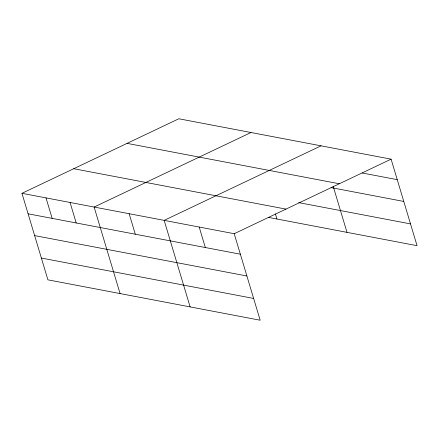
<?xml version="1.0" encoding="UTF-8"?>
<svg xmlns="http://www.w3.org/2000/svg" width="439" height="439" viewBox="0 0 439 439"><rect width="100%" height="100%" fill="white"/><g stroke="black" fill="none" stroke-linecap="round" stroke-linejoin="round"><path stroke-width="0.66" d="M21.95 193.314L234.212 233.707L260.168 320.229L47.906 279.835L21.95 193.314L178.832 118.771L391.094 159.165L417.05 245.686L268.273 217.371M250.998 132.501L94.122 207.049L120.077 293.57M321.046 145.836L164.164 220.378L190.125 306.899M234.212 233.707L391.094 159.165M362.219 172.993L397.24 179.661M127.058 143.372L339.32 183.765M331.039 187.607L403.776 201.446M298.707 202.62L410.514 223.895M73.719 168.713L285.981 209.107M28.101 213.809L240.358 254.203M34.637 235.6L246.899 275.994M41.37 258.05L253.632 298.443M333.157 186.196L347.002 232.357M275.418 213.897L276.96 219.023M199.191 227.045L205.337 247.541M129.143 213.716L135.289 234.212M70.064 202.472L76.21 222.968M46.007 197.89L52.153 218.386"/></g></svg>
